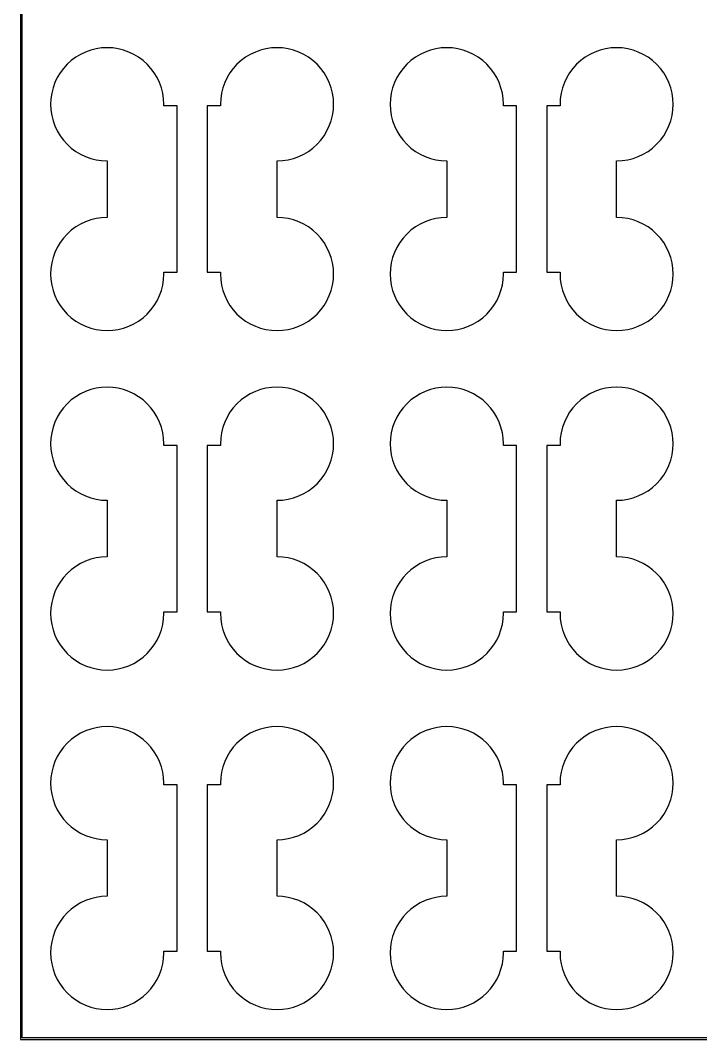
# Model space of a CAD drawing. Extents: x 0 to 72, y 0 to 108.
# Drawn here: x -0.05 to 17.98, y -0.05 to 26.98 of the extents above; entities that cross this region are included whole.
import ezdxf

# ---------------------------------------------------------------- set-up
doc = ezdxf.new("R2010")
doc.units = 0

msp = doc.modelspace()

# ---------------------------------------------------------------- linework, layer by layer
for p, q in [((-0.04999, 108.05), (-0.04999, -0.04999)), ((0, 0), (0, 108)), ((1.95737, 26.2212), (1.81458, 26.1854)), ((2.10298, 26.2428), (1.95737, 26.2212)), ((2.25, 26.25), (2.10298, 26.2428)), ((2.39703, 26.2428), (2.25, 26.25)), ((2.54265, 26.2212), (2.39703, 26.2428)), ((2.68544, 26.1854), (2.54265, 26.2212)), ((6.45735, 26.2212), (6.31456, 26.1854)), ((6.60297, 26.2428), (6.45735, 26.2212)), ((6.75, 26.25), (6.60297, 26.2428)), ((6.89702, 26.2428), (6.75, 26.25)), ((7.04263, 26.2212), (6.89702, 26.2428)), ((7.18542, 26.1854), (7.04263, 26.2212)), ((10.9574, 26.2212), (10.8146, 26.1854)), ((11.103, 26.2428), (10.9574, 26.2212)), ((11.25, 26.25), (11.103, 26.2428)), ((11.397, 26.2428), (11.25, 26.25)), ((11.5426, 26.2212), (11.397, 26.2428)), ((11.6854, 26.1854), (11.5426, 26.2212)), ((15.4574, 26.2212), (15.3146, 26.1854)), ((15.603, 26.2428), (15.4574, 26.2212)), ((15.75, 26.25), (15.603, 26.2428)), ((15.897, 26.2428), (15.75, 26.25)), ((16.0426, 26.2212), (15.897, 26.2428)), ((16.1854, 26.1854), (16.0426, 26.2212)), ((1.41666, 25.9972), (1.29842, 25.9095)), ((1.54291, 26.0729), (1.41666, 25.9972)), ((1.67598, 26.1358), (1.54291, 26.0729)), ((1.81458, 26.1854), (1.67598, 26.1358)), ((2.82404, 26.1358), (2.68544, 26.1854)), ((2.95711, 26.0729), (2.82404, 26.1358)), ((3.08336, 25.9972), (2.95711, 26.0729)), ((3.2016, 25.9095), (3.08336, 25.9972)), ((5.91664, 25.9972), (5.7984, 25.9095)), ((6.04289, 26.0729), (5.91664, 25.9972)), ((6.17596, 26.1358), (6.04289, 26.0729)), ((6.31456, 26.1854), (6.17596, 26.1358)), ((7.32402, 26.1358), (7.18542, 26.1854)), ((7.45709, 26.0729), (7.32402, 26.1358)), ((7.58334, 25.9972), (7.45709, 26.0729)), ((7.70158, 25.9095), (7.58334, 25.9972)), ((10.4167, 25.9972), (10.2984, 25.9095)), ((10.5429, 26.0729), (10.4167, 25.9972)), ((10.676, 26.1358), (10.5429, 26.0729)), ((10.8146, 26.1854), (10.676, 26.1358)), ((11.824, 26.1358), (11.6854, 26.1854)), ((11.9571, 26.0729), (11.824, 26.1358)), ((12.0834, 25.9972), (11.9571, 26.0729)), ((12.2016, 25.9095), (12.0834, 25.9972)), ((14.9166, 25.9972), (14.7984, 25.9095)), ((15.0429, 26.0729), (14.9166, 25.9972)), ((15.176, 26.1358), (15.0429, 26.0729)), ((15.3146, 26.1854), (15.176, 26.1358)), ((16.324, 26.1358), (16.1854, 26.1854)), ((16.4571, 26.0729), (16.324, 26.1358)), ((16.5833, 25.9972), (16.4571, 26.0729)), ((16.7016, 25.9095), (16.5833, 25.9972)), ((1.09048, 25.7016), (1.00281, 25.5833)), ((1.18935, 25.8107), (1.09048, 25.7016)), ((1.29842, 25.9095), (1.18935, 25.8107)), ((3.31067, 25.8107), (3.2016, 25.9095)), ((3.40953, 25.7016), (3.31067, 25.8107)), ((3.49721, 25.5833), (3.40953, 25.7016)), ((5.59047, 25.7016), (5.50279, 25.5833)), ((5.68933, 25.8107), (5.59047, 25.7016)), ((5.7984, 25.9095), (5.68933, 25.8107)), ((7.81065, 25.8107), (7.70158, 25.9095)), ((7.90952, 25.7016), (7.81065, 25.8107)), ((7.99719, 25.5833), (7.90952, 25.7016)), ((10.0905, 25.7016), (10.0028, 25.5833)), ((10.1893, 25.8107), (10.0905, 25.7016)), ((10.2984, 25.9095), (10.1893, 25.8107)), ((12.3107, 25.8107), (12.2016, 25.9095)), ((12.4095, 25.7016), (12.3107, 25.8107)), ((12.4972, 25.5833), (12.4095, 25.7016)), ((14.5905, 25.7016), (14.5028, 25.5833)), ((14.6893, 25.8107), (14.5905, 25.7016)), ((14.7984, 25.9095), (14.6893, 25.8107)), ((16.8107, 25.8107), (16.7016, 25.9095)), ((16.9095, 25.7016), (16.8107, 25.8107)), ((16.9972, 25.5833), (16.9095, 25.7016)), ((0.92712, 25.4571), (0.86418, 25.324)), ((1.00281, 25.5833), (0.92712, 25.4571)), ((3.57289, 25.4571), (3.49721, 25.5833)), ((3.63583, 25.324), (3.57289, 25.4571)), ((5.42711, 25.4571), (5.36417, 25.324)), ((5.50279, 25.5833), (5.42711, 25.4571)), ((8.07288, 25.4571), (7.99719, 25.5833)), ((8.13582, 25.324), (8.07288, 25.4571)), ((9.92712, 25.4571), (9.86418, 25.324)), ((10.0028, 25.5833), (9.92712, 25.4571)), ((12.5729, 25.4571), (12.4972, 25.5833)), ((12.6358, 25.324), (12.5729, 25.4571)), ((14.4271, 25.4571), (14.3642, 25.324)), ((14.5028, 25.5833), (14.4271, 25.4571)), ((17.0729, 25.4571), (16.9972, 25.5833)), ((17.1358, 25.324), (17.0729, 25.4571)), ((0.81459, 25.1854), (0.77882, 25.0426)), ((0.86418, 25.324), (0.81459, 25.1854)), ((3.68542, 25.1854), (3.63583, 25.324)), ((3.72119, 25.0426), (3.68542, 25.1854)), ((5.31458, 25.1854), (5.27881, 25.0426)), ((5.36417, 25.324), (5.31458, 25.1854)), ((8.18541, 25.1854), (8.13582, 25.324)), ((8.22118, 25.0426), (8.18541, 25.1854)), ((9.81459, 25.1854), (9.77882, 25.0426)), ((9.86418, 25.324), (9.81459, 25.1854)), ((12.6854, 25.1854), (12.6358, 25.324)), ((12.7212, 25.0426), (12.6854, 25.1854)), ((14.3146, 25.1854), (14.2788, 25.0426)), ((14.3642, 25.324), (14.3146, 25.1854)), ((17.1854, 25.1854), (17.1358, 25.324)), ((17.2212, 25.0426), (17.1854, 25.1854)), ((0.75723, 24.897), (0.75, 24.75)), ((0.77882, 25.0426), (0.75723, 24.897)), ((3.74278, 24.897), (3.72119, 25.0426)), ((3.75, 24.75), (3.74278, 24.897)), ((5.25722, 24.897), (5.25, 24.75)), ((5.27881, 25.0426), (5.25722, 24.897)), ((8.24277, 24.897), (8.22118, 25.0426)), ((8.25, 24.75), (8.24277, 24.897)), ((9.75723, 24.897), (9.75, 24.75)), ((9.77882, 25.0426), (9.75723, 24.897)), ((12.7428, 24.897), (12.7212, 25.0426)), ((12.75, 24.75), (12.7428, 24.897)), ((14.2572, 24.897), (14.25, 24.75)), ((14.2788, 25.0426), (14.2572, 24.897)), ((17.2428, 24.897), (17.2212, 25.0426)), ((17.25, 24.75), (17.2428, 24.897)), ((0.75, 24.75), (0.75723, 24.603)), ((0.75723, 24.603), (0.77882, 24.4574)), ((3.74779, 24.705), (3.75, 24.75)), ((4.10001, 24.705), (3.74779, 24.705)), ((4.10001, 20.295), (4.10001, 24.705)), ((5.25221, 24.705), (4.89999, 24.705)), ((4.89999, 24.705), (4.89999, 20.295)), ((5.25, 24.75), (5.25221, 24.705)), ((8.22118, 24.4574), (8.24277, 24.603)), ((8.24277, 24.603), (8.25, 24.75)), ((9.75, 24.75), (9.75723, 24.603)), ((9.75723, 24.603), (9.77882, 24.4574)), ((12.7478, 24.705), (12.75, 24.75)), ((13.1, 24.705), (12.7478, 24.705)), ((13.1, 20.295), (13.1, 24.705)), ((14.2522, 24.705), (13.9, 24.705)), ((13.9, 24.705), (13.9, 20.295)), ((14.25, 24.75), (14.2522, 24.705)), ((17.2212, 24.4574), (17.2428, 24.603)), ((17.2428, 24.603), (17.25, 24.75)), ((0.77882, 24.4574), (0.81459, 24.3146)), ((8.18541, 24.3146), (8.22118, 24.4574)), ((9.77882, 24.4574), (9.81459, 24.3146)), ((17.1854, 24.3146), (17.2212, 24.4574)), ((0.81459, 24.3146), (0.86418, 24.176)), ((0.86418, 24.176), (0.92712, 24.0429)), ((8.07288, 24.0429), (8.13582, 24.176)), ((8.13582, 24.176), (8.18541, 24.3146)), ((9.81459, 24.3146), (9.86418, 24.176)), ((9.86418, 24.176), (9.92712, 24.0429)), ((17.0729, 24.0429), (17.1358, 24.176)), ((17.1358, 24.176), (17.1854, 24.3146)), ((0.92712, 24.0429), (1.00281, 23.9166)), ((1.00281, 23.9166), (1.09048, 23.7984)), ((1.09048, 23.7984), (1.18935, 23.6893)), ((7.81065, 23.6893), (7.90952, 23.7984)), ((7.90952, 23.7984), (7.99719, 23.9166)), ((7.99719, 23.9166), (8.07288, 24.0429)), ((9.92712, 24.0429), (10.0028, 23.9166)), ((10.0028, 23.9166), (10.0905, 23.7984)), ((10.0905, 23.7984), (10.1893, 23.6893)), ((16.8107, 23.6893), (16.9095, 23.7984)), ((16.9095, 23.7984), (16.9972, 23.9166)), ((16.9972, 23.9166), (17.0729, 24.0429)), ((1.18935, 23.6893), (1.29842, 23.5905)), ((1.29842, 23.5905), (1.41666, 23.5028)), ((7.58334, 23.5028), (7.70158, 23.5905)), ((7.70158, 23.5905), (7.81065, 23.6893)), ((10.1893, 23.6893), (10.2984, 23.5905)), ((10.2984, 23.5905), (10.4167, 23.5028)), ((16.5833, 23.5028), (16.7016, 23.5905)), ((16.7016, 23.5905), (16.8107, 23.6893)), ((1.41666, 23.5028), (1.54291, 23.4271)), ((1.54291, 23.4271), (1.67598, 23.3642)), ((1.67598, 23.3642), (1.81458, 23.3146)), ((1.81458, 23.3146), (1.95737, 23.2788)), ((1.95737, 23.2788), (2.10298, 23.2572)), ((2.10298, 23.2572), (2.25, 23.25)), ((2.25, 23.25), (2.25, 21.75)), ((6.75, 23.25), (6.89702, 23.2572)), ((6.75, 21.75), (6.75, 23.25)), ((6.89702, 23.2572), (7.04263, 23.2788)), ((7.04263, 23.2788), (7.18542, 23.3146)), ((7.18542, 23.3146), (7.32402, 23.3642)), ((7.32402, 23.3642), (7.45709, 23.4271)), ((7.45709, 23.4271), (7.58334, 23.5028)), ((10.4167, 23.5028), (10.5429, 23.4271)), ((10.5429, 23.4271), (10.676, 23.3642)), ((10.676, 23.3642), (10.8146, 23.3146)), ((10.8146, 23.3146), (10.9574, 23.2788)), ((10.9574, 23.2788), (11.103, 23.2572)), ((11.103, 23.2572), (11.25, 23.25)), ((11.25, 23.25), (11.25, 21.75)), ((15.75, 23.25), (15.897, 23.2572)), ((15.75, 21.75), (15.75, 23.25)), ((15.897, 23.2572), (16.0426, 23.2788)), ((16.0426, 23.2788), (16.1854, 23.3146)), ((16.1854, 23.3146), (16.324, 23.3642)), ((16.324, 23.3642), (16.4571, 23.4271)), ((16.4571, 23.4271), (16.5833, 23.5028)), ((1.67598, 21.6358), (1.54291, 21.5729)), ((1.81458, 21.6854), (1.67598, 21.6358)), ((1.95737, 21.7212), (1.81458, 21.6854)), ((2.10298, 21.7428), (1.95737, 21.7212)), ((2.25, 21.75), (2.10298, 21.7428)), ((6.89702, 21.7428), (6.75, 21.75)), ((7.04263, 21.7212), (6.89702, 21.7428)), ((7.18542, 21.6854), (7.04263, 21.7212)), ((7.32402, 21.6358), (7.18542, 21.6854)), ((7.45709, 21.5729), (7.32402, 21.6358)), ((10.676, 21.6358), (10.5429, 21.5729)), ((10.8146, 21.6854), (10.676, 21.6358)), ((10.9574, 21.7212), (10.8146, 21.6854)), ((11.103, 21.7428), (10.9574, 21.7212)), ((11.25, 21.75), (11.103, 21.7428)), ((15.897, 21.7428), (15.75, 21.75)), ((16.0426, 21.7212), (15.897, 21.7428)), ((16.1854, 21.6854), (16.0426, 21.7212)), ((16.324, 21.6358), (16.1854, 21.6854)), ((16.4571, 21.5729), (16.324, 21.6358)), ((1.29842, 21.4095), (1.18935, 21.3107)), ((1.41666, 21.4972), (1.29842, 21.4095)), ((1.54291, 21.5729), (1.41666, 21.4972)), ((7.58334, 21.4972), (7.45709, 21.5729)), ((7.70158, 21.4095), (7.58334, 21.4972)), ((7.81065, 21.3107), (7.70158, 21.4095)), ((10.2984, 21.4095), (10.1893, 21.3107)), ((10.4167, 21.4972), (10.2984, 21.4095)), ((10.5429, 21.5729), (10.4167, 21.4972)), ((16.5833, 21.4972), (16.4571, 21.5729)), ((16.7016, 21.4095), (16.5833, 21.4972)), ((16.8107, 21.3107), (16.7016, 21.4095)), ((1.00281, 21.0834), (0.92712, 20.9571)), ((1.09048, 21.2016), (1.00281, 21.0834)), ((1.18935, 21.3107), (1.09048, 21.2016)), ((7.90952, 21.2016), (7.81065, 21.3107)), ((7.99719, 21.0834), (7.90952, 21.2016)), ((8.07288, 20.9571), (7.99719, 21.0834)), ((10.0028, 21.0834), (9.92712, 20.9571)), ((10.0905, 21.2016), (10.0028, 21.0834)), ((10.1893, 21.3107), (10.0905, 21.2016)), ((16.9095, 21.2016), (16.8107, 21.3107)), ((16.9972, 21.0834), (16.9095, 21.2016)), ((17.0729, 20.9571), (16.9972, 21.0834)), ((0.86418, 20.824), (0.81459, 20.6854)), ((0.92712, 20.9571), (0.86418, 20.824)), ((8.13582, 20.824), (8.07288, 20.9571)), ((8.18541, 20.6854), (8.13582, 20.824)), ((9.86418, 20.824), (9.81459, 20.6854)), ((9.92712, 20.9571), (9.86418, 20.824)), ((17.1358, 20.824), (17.0729, 20.9571)), ((17.1854, 20.6854), (17.1358, 20.824)), ((0.77882, 20.5426), (0.75723, 20.397)), ((0.81459, 20.6854), (0.77882, 20.5426)), ((8.22118, 20.5426), (8.18541, 20.6854)), ((8.24277, 20.397), (8.22118, 20.5426)), ((9.77882, 20.5426), (9.75723, 20.397)), ((9.81459, 20.6854), (9.77882, 20.5426)), ((17.2212, 20.5426), (17.1854, 20.6854)), ((17.2428, 20.397), (17.2212, 20.5426)), ((0.75723, 20.397), (0.75, 20.25)), ((3.75, 20.25), (3.74779, 20.295)), ((3.74779, 20.295), (4.10001, 20.295)), ((4.89999, 20.295), (5.25221, 20.295)), ((5.25221, 20.295), (5.25, 20.25)), ((8.25, 20.25), (8.24277, 20.397)), ((9.75723, 20.397), (9.75, 20.25)), ((12.75, 20.25), (12.7478, 20.295)), ((12.7478, 20.295), (13.1, 20.295)), ((13.9, 20.295), (14.2522, 20.295)), ((14.2522, 20.295), (14.25, 20.25)), ((17.25, 20.25), (17.2428, 20.397)), ((0.75, 20.25), (0.75723, 20.103)), ((0.75723, 20.103), (0.77882, 19.9574)), ((3.72119, 19.9574), (3.74278, 20.103)), ((3.74278, 20.103), (3.75, 20.25)), ((5.25, 20.25), (5.25722, 20.103)), ((5.25722, 20.103), (5.27881, 19.9574)), ((8.22118, 19.9574), (8.24277, 20.103)), ((8.24277, 20.103), (8.25, 20.25)), ((9.75, 20.25), (9.75723, 20.103)), ((9.75723, 20.103), (9.77882, 19.9574)), ((12.7212, 19.9574), (12.7428, 20.103)), ((12.7428, 20.103), (12.75, 20.25)), ((14.25, 20.25), (14.2572, 20.103)), ((14.2572, 20.103), (14.2788, 19.9574)), ((17.2212, 19.9574), (17.2428, 20.103)), ((17.2428, 20.103), (17.25, 20.25)), ((0.77882, 19.9574), (0.81459, 19.8146)), ((0.81459, 19.8146), (0.86418, 19.676)), ((3.63583, 19.676), (3.68542, 19.8146)), ((3.68542, 19.8146), (3.72119, 19.9574)), ((5.27881, 19.9574), (5.31458, 19.8146)), ((5.31458, 19.8146), (5.36417, 19.676)), ((8.13582, 19.676), (8.18541, 19.8146)), ((8.18541, 19.8146), (8.22118, 19.9574)), ((9.77882, 19.9574), (9.81459, 19.8146)), ((9.81459, 19.8146), (9.86418, 19.676)), ((12.6358, 19.676), (12.6854, 19.8146)), ((12.6854, 19.8146), (12.7212, 19.9574)), ((14.2788, 19.9574), (14.3146, 19.8146)), ((14.3146, 19.8146), (14.3642, 19.676)), ((17.1358, 19.676), (17.1854, 19.8146)), ((17.1854, 19.8146), (17.2212, 19.9574)), ((0.86418, 19.676), (0.92712, 19.5429)), ((0.92712, 19.5429), (1.00281, 19.4167)), ((3.49721, 19.4167), (3.57289, 19.5429)), ((3.57289, 19.5429), (3.63583, 19.676)), ((5.36417, 19.676), (5.42711, 19.5429)), ((5.42711, 19.5429), (5.50279, 19.4167)), ((7.99719, 19.4167), (8.07288, 19.5429)), ((8.07288, 19.5429), (8.13582, 19.676)), ((9.86418, 19.676), (9.92712, 19.5429)), ((9.92712, 19.5429), (10.0028, 19.4167)), ((12.4972, 19.4167), (12.5729, 19.5429)), ((12.5729, 19.5429), (12.6358, 19.676)), ((14.3642, 19.676), (14.4271, 19.5429)), ((14.4271, 19.5429), (14.5028, 19.4167)), ((16.9972, 19.4167), (17.0729, 19.5429)), ((17.0729, 19.5429), (17.1358, 19.676)), ((1.00281, 19.4167), (1.09048, 19.2984)), ((1.09048, 19.2984), (1.18935, 19.1893)), ((1.18935, 19.1893), (1.29842, 19.0905)), ((3.2016, 19.0905), (3.31067, 19.1893)), ((3.31067, 19.1893), (3.40953, 19.2984)), ((3.40953, 19.2984), (3.49721, 19.4167)), ((5.50279, 19.4167), (5.59047, 19.2984)), ((5.59047, 19.2984), (5.68933, 19.1893)), ((5.68933, 19.1893), (5.7984, 19.0905)), ((7.70158, 19.0905), (7.81065, 19.1893)), ((7.81065, 19.1893), (7.90952, 19.2984)), ((7.90952, 19.2984), (7.99719, 19.4167)), ((10.0028, 19.4167), (10.0905, 19.2984)), ((10.0905, 19.2984), (10.1893, 19.1893)), ((10.1893, 19.1893), (10.2984, 19.0905)), ((12.2016, 19.0905), (12.3107, 19.1893)), ((12.3107, 19.1893), (12.4095, 19.2984)), ((12.4095, 19.2984), (12.4972, 19.4167)), ((14.5028, 19.4167), (14.5905, 19.2984)), ((14.5905, 19.2984), (14.6893, 19.1893)), ((14.6893, 19.1893), (14.7984, 19.0905)), ((16.7016, 19.0905), (16.8107, 19.1893)), ((16.8107, 19.1893), (16.9095, 19.2984)), ((16.9095, 19.2984), (16.9972, 19.4167)), ((1.29842, 19.0905), (1.41666, 19.0028)), ((1.41666, 19.0028), (1.54291, 18.9271)), ((1.54291, 18.9271), (1.67598, 18.8642)), ((2.82404, 18.8642), (2.95711, 18.9271)), ((2.95711, 18.9271), (3.08336, 19.0028)), ((3.08336, 19.0028), (3.2016, 19.0905)), ((5.7984, 19.0905), (5.91664, 19.0028)), ((5.91664, 19.0028), (6.04289, 18.9271)), ((6.04289, 18.9271), (6.17596, 18.8642)), ((7.32402, 18.8642), (7.45709, 18.9271)), ((7.45709, 18.9271), (7.58334, 19.0028)), ((7.58334, 19.0028), (7.70158, 19.0905)), ((10.2984, 19.0905), (10.4167, 19.0028)), ((10.4167, 19.0028), (10.5429, 18.9271)), ((10.5429, 18.9271), (10.676, 18.8642)), ((11.824, 18.8642), (11.9571, 18.9271)), ((11.9571, 18.9271), (12.0834, 19.0028)), ((12.0834, 19.0028), (12.2016, 19.0905)), ((14.7984, 19.0905), (14.9166, 19.0028)), ((14.9166, 19.0028), (15.0429, 18.9271)), ((15.0429, 18.9271), (15.176, 18.8642)), ((16.324, 18.8642), (16.4571, 18.9271)), ((16.4571, 18.9271), (16.5833, 19.0028)), ((16.5833, 19.0028), (16.7016, 19.0905)), ((1.67598, 18.8642), (1.81458, 18.8146)), ((1.81458, 18.8146), (1.95737, 18.7788)), ((1.95737, 18.7788), (2.10298, 18.7572)), ((2.10298, 18.7572), (2.25, 18.75)), ((2.25, 18.75), (2.39703, 18.7572)), ((2.39703, 18.7572), (2.54265, 18.7788)), ((2.54265, 18.7788), (2.68544, 18.8146)), ((2.68544, 18.8146), (2.82404, 18.8642)), ((6.17596, 18.8642), (6.31456, 18.8146)), ((6.31456, 18.8146), (6.45735, 18.7788)), ((6.45735, 18.7788), (6.60297, 18.7572)), ((6.60297, 18.7572), (6.75, 18.75)), ((6.75, 18.75), (6.89702, 18.7572)), ((6.89702, 18.7572), (7.04263, 18.7788)), ((7.04263, 18.7788), (7.18542, 18.8146)), ((7.18542, 18.8146), (7.32402, 18.8642)), ((10.676, 18.8642), (10.8146, 18.8146)), ((10.8146, 18.8146), (10.9574, 18.7788)), ((10.9574, 18.7788), (11.103, 18.7572)), ((11.103, 18.7572), (11.25, 18.75)), ((11.25, 18.75), (11.397, 18.7572)), ((11.397, 18.7572), (11.5426, 18.7788)), ((11.5426, 18.7788), (11.6854, 18.8146)), ((11.6854, 18.8146), (11.824, 18.8642)), ((15.176, 18.8642), (15.3146, 18.8146)), ((15.3146, 18.8146), (15.4574, 18.7788)), ((15.4574, 18.7788), (15.603, 18.7572)), ((15.603, 18.7572), (15.75, 18.75)), ((15.75, 18.75), (15.897, 18.7572)), ((15.897, 18.7572), (16.0426, 18.7788)), ((16.0426, 18.7788), (16.1854, 18.8146)), ((16.1854, 18.8146), (16.324, 18.8642)), ((1.54291, 17.0729), (1.41666, 16.9972)), ((1.67598, 17.1358), (1.54291, 17.0729)), ((1.81458, 17.1854), (1.67598, 17.1358)), ((1.95737, 17.2212), (1.81458, 17.1854)), ((2.10298, 17.2428), (1.95737, 17.2212)), ((2.25, 17.25), (2.10298, 17.2428)), ((2.39703, 17.2428), (2.25, 17.25)), ((2.54265, 17.2212), (2.39703, 17.2428)), ((2.68544, 17.1854), (2.54265, 17.2212)), ((2.82404, 17.1358), (2.68544, 17.1854)), ((2.95711, 17.0729), (2.82404, 17.1358)), ((3.08336, 16.9972), (2.95711, 17.0729)), ((6.04289, 17.0729), (5.91664, 16.9972)), ((6.17596, 17.1358), (6.04289, 17.0729)), ((6.31456, 17.1854), (6.17596, 17.1358)), ((6.45735, 17.2212), (6.31456, 17.1854)), ((6.60297, 17.2428), (6.45735, 17.2212)), ((6.75, 17.25), (6.60297, 17.2428)), ((6.89702, 17.2428), (6.75, 17.25)), ((7.04263, 17.2212), (6.89702, 17.2428)), ((7.18542, 17.1854), (7.04263, 17.2212)), ((7.32402, 17.1358), (7.18542, 17.1854)), ((7.45709, 17.0729), (7.32402, 17.1358)), ((7.58334, 16.9972), (7.45709, 17.0729)), ((10.5429, 17.0729), (10.4167, 16.9972)), ((10.676, 17.1358), (10.5429, 17.0729)), ((10.8146, 17.1854), (10.676, 17.1358)), ((10.9574, 17.2212), (10.8146, 17.1854)), ((11.103, 17.2428), (10.9574, 17.2212)), ((11.25, 17.25), (11.103, 17.2428)), ((11.397, 17.2428), (11.25, 17.25)), ((11.5426, 17.2212), (11.397, 17.2428)), ((11.6854, 17.1854), (11.5426, 17.2212)), ((11.824, 17.1358), (11.6854, 17.1854)), ((11.9571, 17.0729), (11.824, 17.1358)), ((12.0834, 16.9972), (11.9571, 17.0729)), ((15.0429, 17.0729), (14.9166, 16.9972)), ((15.176, 17.1358), (15.0429, 17.0729)), ((15.3146, 17.1854), (15.176, 17.1358)), ((15.4574, 17.2212), (15.3146, 17.1854)), ((15.603, 17.2428), (15.4574, 17.2212)), ((15.75, 17.25), (15.603, 17.2428)), ((15.897, 17.2428), (15.75, 17.25)), ((16.0426, 17.2212), (15.897, 17.2428)), ((16.1854, 17.1854), (16.0426, 17.2212)), ((16.324, 17.1358), (16.1854, 17.1854)), ((16.4571, 17.0729), (16.324, 17.1358)), ((16.5833, 16.9972), (16.4571, 17.0729)), ((1.18935, 16.8107), (1.09048, 16.7016)), ((1.29842, 16.9095), (1.18935, 16.8107)), ((1.41666, 16.9972), (1.29842, 16.9095)), ((3.2016, 16.9095), (3.08336, 16.9972)), ((3.31067, 16.8107), (3.2016, 16.9095)), ((3.40953, 16.7016), (3.31067, 16.8107)), ((5.68933, 16.8107), (5.59047, 16.7016)), ((5.7984, 16.9095), (5.68933, 16.8107)), ((5.91664, 16.9972), (5.7984, 16.9095)), ((7.70158, 16.9095), (7.58334, 16.9972)), ((7.81065, 16.8107), (7.70158, 16.9095)), ((7.90952, 16.7016), (7.81065, 16.8107)), ((10.1893, 16.8107), (10.0905, 16.7016)), ((10.2984, 16.9095), (10.1893, 16.8107)), ((10.4167, 16.9972), (10.2984, 16.9095)), ((12.2016, 16.9095), (12.0834, 16.9972)), ((12.3107, 16.8107), (12.2016, 16.9095)), ((12.4095, 16.7016), (12.3107, 16.8107)), ((14.6893, 16.8107), (14.5905, 16.7016)), ((14.7984, 16.9095), (14.6893, 16.8107)), ((14.9166, 16.9972), (14.7984, 16.9095)), ((16.7016, 16.9095), (16.5833, 16.9972)), ((16.8107, 16.8107), (16.7016, 16.9095)), ((16.9095, 16.7016), (16.8107, 16.8107)), ((1.00281, 16.5833), (0.92712, 16.4571)), ((1.09048, 16.7016), (1.00281, 16.5833)), ((3.49721, 16.5833), (3.40953, 16.7016)), ((3.57289, 16.4571), (3.49721, 16.5833)), ((5.50279, 16.5833), (5.42711, 16.4571)), ((5.59047, 16.7016), (5.50279, 16.5833)), ((7.99719, 16.5833), (7.90952, 16.7016)), ((8.07288, 16.4571), (7.99719, 16.5833)), ((10.0028, 16.5833), (9.92712, 16.4571)), ((10.0905, 16.7016), (10.0028, 16.5833)), ((12.4972, 16.5833), (12.4095, 16.7016)), ((12.5729, 16.4571), (12.4972, 16.5833)), ((14.5028, 16.5833), (14.4271, 16.4571)), ((14.5905, 16.7016), (14.5028, 16.5833)), ((16.9972, 16.5833), (16.9095, 16.7016)), ((17.0729, 16.4571), (16.9972, 16.5833)), ((0.86418, 16.324), (0.81459, 16.1854)), ((0.92712, 16.4571), (0.86418, 16.324)), ((3.63583, 16.324), (3.57289, 16.4571)), ((3.68542, 16.1854), (3.63583, 16.324)), ((5.36417, 16.324), (5.31458, 16.1854)), ((5.42711, 16.4571), (5.36417, 16.324)), ((8.13582, 16.324), (8.07288, 16.4571)), ((8.18541, 16.1854), (8.13582, 16.324)), ((9.86418, 16.324), (9.81459, 16.1854)), ((9.92712, 16.4571), (9.86418, 16.324)), ((12.6358, 16.324), (12.5729, 16.4571)), ((12.6854, 16.1854), (12.6358, 16.324)), ((14.3642, 16.324), (14.3146, 16.1854)), ((14.4271, 16.4571), (14.3642, 16.324)), ((17.1358, 16.324), (17.0729, 16.4571)), ((17.1854, 16.1854), (17.1358, 16.324)), ((0.77882, 16.0426), (0.75723, 15.897)), ((0.81459, 16.1854), (0.77882, 16.0426)), ((3.72119, 16.0426), (3.68542, 16.1854)), ((3.74278, 15.897), (3.72119, 16.0426)), ((5.27881, 16.0426), (5.25722, 15.897)), ((5.31458, 16.1854), (5.27881, 16.0426)), ((8.22118, 16.0426), (8.18541, 16.1854)), ((8.24277, 15.897), (8.22118, 16.0426)), ((9.77882, 16.0426), (9.75723, 15.897)), ((9.81459, 16.1854), (9.77882, 16.0426)), ((12.7212, 16.0426), (12.6854, 16.1854)), ((12.7428, 15.897), (12.7212, 16.0426)), ((14.2788, 16.0426), (14.2572, 15.897)), ((14.3146, 16.1854), (14.2788, 16.0426)), ((17.2212, 16.0426), (17.1854, 16.1854)), ((17.2428, 15.897), (17.2212, 16.0426)), ((0.75723, 15.897), (0.75, 15.75)), ((0.75, 15.75), (0.75723, 15.603)), ((3.75, 15.75), (3.74278, 15.897)), ((3.74779, 15.705), (3.75, 15.75)), ((4.10001, 15.705), (3.74779, 15.705)), ((4.10001, 11.295), (4.10001, 15.705)), ((5.25221, 15.705), (4.89999, 15.705)), ((4.89999, 15.705), (4.89999, 11.295)), ((5.25722, 15.897), (5.25, 15.75)), ((5.25, 15.75), (5.25221, 15.705)), ((8.25, 15.75), (8.24277, 15.897)), ((8.24277, 15.603), (8.25, 15.75)), ((9.75723, 15.897), (9.75, 15.75)), ((9.75, 15.75), (9.75723, 15.603)), ((12.75, 15.75), (12.7428, 15.897)), ((12.7478, 15.705), (12.75, 15.75)), ((13.1, 15.705), (12.7478, 15.705)), ((13.1, 11.295), (13.1, 15.705)), ((14.2522, 15.705), (13.9, 15.705)), ((13.9, 15.705), (13.9, 11.295)), ((14.2572, 15.897), (14.25, 15.75)), ((14.25, 15.75), (14.2522, 15.705)), ((17.25, 15.75), (17.2428, 15.897)), ((17.2428, 15.603), (17.25, 15.75)), ((0.75723, 15.603), (0.77882, 15.4574)), ((0.77882, 15.4574), (0.81459, 15.3146)), ((8.18541, 15.3146), (8.22118, 15.4574)), ((8.22118, 15.4574), (8.24277, 15.603)), ((9.75723, 15.603), (9.77882, 15.4574)), ((9.77882, 15.4574), (9.81459, 15.3146)), ((17.1854, 15.3146), (17.2212, 15.4574)), ((17.2212, 15.4574), (17.2428, 15.603)), ((0.81459, 15.3146), (0.86418, 15.176)), ((0.86418, 15.176), (0.92712, 15.0429)), ((8.07288, 15.0429), (8.13582, 15.176)), ((8.13582, 15.176), (8.18541, 15.3146)), ((9.81459, 15.3146), (9.86418, 15.176)), ((9.86418, 15.176), (9.92712, 15.0429)), ((17.0729, 15.0429), (17.1358, 15.176)), ((17.1358, 15.176), (17.1854, 15.3146)), ((0.92712, 15.0429), (1.00281, 14.9166)), ((1.00281, 14.9166), (1.09048, 14.7984)), ((7.90952, 14.7984), (7.99719, 14.9166)), ((7.99719, 14.9166), (8.07288, 15.0429)), ((9.92712, 15.0429), (10.0028, 14.9166)), ((10.0028, 14.9166), (10.0905, 14.7984)), ((16.9095, 14.7984), (16.9972, 14.9166)), ((16.9972, 14.9166), (17.0729, 15.0429)), ((1.09048, 14.7984), (1.18935, 14.6893)), ((1.18935, 14.6893), (1.29842, 14.5905)), ((7.70158, 14.5905), (7.81065, 14.6893)), ((7.81065, 14.6893), (7.90952, 14.7984)), ((10.0905, 14.7984), (10.1893, 14.6893)), ((10.1893, 14.6893), (10.2984, 14.5905)), ((16.7016, 14.5905), (16.8107, 14.6893)), ((16.8107, 14.6893), (16.9095, 14.7984)), ((1.29842, 14.5905), (1.41666, 14.5028)), ((1.41666, 14.5028), (1.54291, 14.4271)), ((1.54291, 14.4271), (1.67598, 14.3642)), ((1.67598, 14.3642), (1.81458, 14.3146)), ((7.18542, 14.3146), (7.32402, 14.3642)), ((7.32402, 14.3642), (7.45709, 14.4271)), ((7.45709, 14.4271), (7.58334, 14.5028)), ((7.58334, 14.5028), (7.70158, 14.5905)), ((10.2984, 14.5905), (10.4167, 14.5028)), ((10.4167, 14.5028), (10.5429, 14.4271)), ((10.5429, 14.4271), (10.676, 14.3642)), ((10.676, 14.3642), (10.8146, 14.3146)), ((16.1854, 14.3146), (16.324, 14.3642)), ((16.324, 14.3642), (16.4571, 14.4271)), ((16.4571, 14.4271), (16.5833, 14.5028)), ((16.5833, 14.5028), (16.7016, 14.5905)), ((1.81458, 14.3146), (1.95737, 14.2788)), ((1.95737, 14.2788), (2.10298, 14.2572)), ((2.10298, 14.2572), (2.25, 14.25)), ((2.25, 14.25), (2.25, 12.75)), ((6.75, 14.25), (6.89702, 14.2572)), ((6.75, 12.75), (6.75, 14.25)), ((6.89702, 14.2572), (7.04263, 14.2788)), ((7.04263, 14.2788), (7.18542, 14.3146)), ((10.8146, 14.3146), (10.9574, 14.2788)), ((10.9574, 14.2788), (11.103, 14.2572)), ((11.103, 14.2572), (11.25, 14.25)), ((11.25, 14.25), (11.25, 12.75)), ((15.75, 14.25), (15.897, 14.2572)), ((15.75, 12.75), (15.75, 14.25)), ((15.897, 14.2572), (16.0426, 14.2788)), ((16.0426, 14.2788), (16.1854, 14.3146)), ((1.95737, 12.7212), (1.81458, 12.6854)), ((2.10298, 12.7428), (1.95737, 12.7212)), ((2.25, 12.75), (2.10298, 12.7428)), ((6.89702, 12.7428), (6.75, 12.75)), ((7.04263, 12.7212), (6.89702, 12.7428)), ((7.18542, 12.6854), (7.04263, 12.7212)), ((10.9574, 12.7212), (10.8146, 12.6854)), ((11.103, 12.7428), (10.9574, 12.7212)), ((11.25, 12.75), (11.103, 12.7428)), ((15.897, 12.7428), (15.75, 12.75)), ((16.0426, 12.7212), (15.897, 12.7428)), ((16.1854, 12.6854), (16.0426, 12.7212)), ((1.41666, 12.4972), (1.29842, 12.4095)), ((1.54291, 12.5729), (1.41666, 12.4972)), ((1.67598, 12.6358), (1.54291, 12.5729)), ((1.81458, 12.6854), (1.67598, 12.6358)), ((7.32402, 12.6358), (7.18542, 12.6854)), ((7.45709, 12.5729), (7.32402, 12.6358)), ((7.58334, 12.4972), (7.45709, 12.5729)), ((7.70158, 12.4095), (7.58334, 12.4972)), ((10.4167, 12.4972), (10.2984, 12.4095)), ((10.5429, 12.5729), (10.4167, 12.4972)), ((10.676, 12.6358), (10.5429, 12.5729)), ((10.8146, 12.6854), (10.676, 12.6358)), ((16.324, 12.6358), (16.1854, 12.6854)), ((16.4571, 12.5729), (16.324, 12.6358)), ((16.5833, 12.4972), (16.4571, 12.5729)), ((16.7016, 12.4095), (16.5833, 12.4972)), ((1.09048, 12.2016), (1.00281, 12.0834)), ((1.18935, 12.3107), (1.09048, 12.2016)), ((1.29842, 12.4095), (1.18935, 12.3107)), ((7.81065, 12.3107), (7.70158, 12.4095)), ((7.90952, 12.2016), (7.81065, 12.3107)), ((7.99719, 12.0834), (7.90952, 12.2016)), ((10.0905, 12.2016), (10.0028, 12.0834)), ((10.1893, 12.3107), (10.0905, 12.2016)), ((10.2984, 12.4095), (10.1893, 12.3107)), ((16.8107, 12.3107), (16.7016, 12.4095)), ((16.9095, 12.2016), (16.8107, 12.3107)), ((16.9972, 12.0834), (16.9095, 12.2016)), ((0.92712, 11.9571), (0.86418, 11.824)), ((1.00281, 12.0834), (0.92712, 11.9571)), ((8.07288, 11.9571), (7.99719, 12.0834)), ((8.13582, 11.824), (8.07288, 11.9571)), ((9.92712, 11.9571), (9.86418, 11.824)), ((10.0028, 12.0834), (9.92712, 11.9571)), ((17.0729, 11.9571), (16.9972, 12.0834)), ((17.1358, 11.824), (17.0729, 11.9571)), ((0.81459, 11.6854), (0.77882, 11.5426)), ((0.86418, 11.824), (0.81459, 11.6854)), ((8.18541, 11.6854), (8.13582, 11.824)), ((8.22118, 11.5426), (8.18541, 11.6854)), ((9.81459, 11.6854), (9.77882, 11.5426)), ((9.86418, 11.824), (9.81459, 11.6854)), ((17.1854, 11.6854), (17.1358, 11.824)), ((17.2212, 11.5426), (17.1854, 11.6854)), ((0.75723, 11.397), (0.75, 11.25)), ((0.77882, 11.5426), (0.75723, 11.397)), ((8.24277, 11.397), (8.22118, 11.5426)), ((8.25, 11.25), (8.24277, 11.397)), ((9.75723, 11.397), (9.75, 11.25)), ((9.77882, 11.5426), (9.75723, 11.397)), ((17.2428, 11.397), (17.2212, 11.5426)), ((17.25, 11.25), (17.2428, 11.397)), ((0.75, 11.25), (0.75723, 11.103)), ((0.75723, 11.103), (0.77882, 10.9574)), ((3.72119, 10.9574), (3.74278, 11.103)), ((3.74278, 11.103), (3.75, 11.25)), ((3.75, 11.25), (3.74779, 11.295)), ((3.74779, 11.295), (4.10001, 11.295)), ((4.89999, 11.295), (5.25221, 11.295)), ((5.25221, 11.295), (5.25, 11.25)), ((5.25, 11.25), (5.25722, 11.103)), ((5.25722, 11.103), (5.27881, 10.9574)), ((8.22118, 10.9574), (8.24277, 11.103)), ((8.24277, 11.103), (8.25, 11.25)), ((9.75, 11.25), (9.75723, 11.103)), ((9.75723, 11.103), (9.77882, 10.9574)), ((12.7212, 10.9574), (12.7428, 11.103)), ((12.7428, 11.103), (12.75, 11.25)), ((12.75, 11.25), (12.7478, 11.295)), ((12.7478, 11.295), (13.1, 11.295)), ((13.9, 11.295), (14.2522, 11.295)), ((14.2522, 11.295), (14.25, 11.25)), ((14.25, 11.25), (14.2572, 11.103)), ((14.2572, 11.103), (14.2788, 10.9574)), ((17.2212, 10.9574), (17.2428, 11.103)), ((17.2428, 11.103), (17.25, 11.25)), ((0.77882, 10.9574), (0.81459, 10.8146)), ((0.81459, 10.8146), (0.86418, 10.676)), ((3.63583, 10.676), (3.68542, 10.8146)), ((3.68542, 10.8146), (3.72119, 10.9574)), ((5.27881, 10.9574), (5.31458, 10.8146)), ((5.31458, 10.8146), (5.36417, 10.676)), ((8.13582, 10.676), (8.18541, 10.8146)), ((8.18541, 10.8146), (8.22118, 10.9574)), ((9.77882, 10.9574), (9.81459, 10.8146)), ((9.81459, 10.8146), (9.86418, 10.676)), ((12.6358, 10.676), (12.6854, 10.8146)), ((12.6854, 10.8146), (12.7212, 10.9574)), ((14.2788, 10.9574), (14.3146, 10.8146)), ((14.3146, 10.8146), (14.3642, 10.676)), ((17.1358, 10.676), (17.1854, 10.8146)), ((17.1854, 10.8146), (17.2212, 10.9574)), ((0.86418, 10.676), (0.92712, 10.5429)), ((0.92712, 10.5429), (1.00281, 10.4167)), ((3.49721, 10.4167), (3.57289, 10.5429)), ((3.57289, 10.5429), (3.63583, 10.676)), ((5.36417, 10.676), (5.42711, 10.5429)), ((5.42711, 10.5429), (5.50279, 10.4167)), ((7.99719, 10.4167), (8.07288, 10.5429)), ((8.07288, 10.5429), (8.13582, 10.676)), ((9.86418, 10.676), (9.92712, 10.5429)), ((9.92712, 10.5429), (10.0028, 10.4167)), ((12.4972, 10.4167), (12.5729, 10.5429)), ((12.5729, 10.5429), (12.6358, 10.676)), ((14.3642, 10.676), (14.4271, 10.5429)), ((14.4271, 10.5429), (14.5028, 10.4167)), ((16.9972, 10.4167), (17.0729, 10.5429)), ((17.0729, 10.5429), (17.1358, 10.676)), ((1.00281, 10.4167), (1.09048, 10.2984)), ((1.09048, 10.2984), (1.18935, 10.1893)), ((3.31067, 10.1893), (3.40953, 10.2984)), ((3.40953, 10.2984), (3.49721, 10.4167)), ((5.50279, 10.4167), (5.59047, 10.2984)), ((5.59047, 10.2984), (5.68933, 10.1893)), ((7.81065, 10.1893), (7.90952, 10.2984)), ((7.90952, 10.2984), (7.99719, 10.4167)), ((10.0028, 10.4167), (10.0905, 10.2984)), ((10.0905, 10.2984), (10.1893, 10.1893)), ((12.3107, 10.1893), (12.4095, 10.2984)), ((12.4095, 10.2984), (12.4972, 10.4167)), ((14.5028, 10.4167), (14.5905, 10.2984)), ((14.5905, 10.2984), (14.6893, 10.1893)), ((16.8107, 10.1893), (16.9095, 10.2984)), ((16.9095, 10.2984), (16.9972, 10.4167)), ((1.18935, 10.1893), (1.29842, 10.0905)), ((1.29842, 10.0905), (1.41666, 10.0028)), ((1.41666, 10.0028), (1.54291, 9.92712)), ((2.95711, 9.92712), (3.08336, 10.0028)), ((3.08336, 10.0028), (3.2016, 10.0905)), ((3.2016, 10.0905), (3.31067, 10.1893)), ((5.68933, 10.1893), (5.7984, 10.0905)), ((5.7984, 10.0905), (5.91664, 10.0028)), ((5.91664, 10.0028), (6.04289, 9.92712)), ((7.45709, 9.92712), (7.58334, 10.0028)), ((7.58334, 10.0028), (7.70158, 10.0905)), ((7.70158, 10.0905), (7.81065, 10.1893)), ((10.1893, 10.1893), (10.2984, 10.0905)), ((10.2984, 10.0905), (10.4167, 10.0028)), ((10.4167, 10.0028), (10.5429, 9.92712)), ((11.9571, 9.92712), (12.0834, 10.0028)), ((12.0834, 10.0028), (12.2016, 10.0905)), ((12.2016, 10.0905), (12.3107, 10.1893)), ((14.6893, 10.1893), (14.7984, 10.0905)), ((14.7984, 10.0905), (14.9166, 10.0028)), ((14.9166, 10.0028), (15.0429, 9.92712)), ((16.4571, 9.92712), (16.5833, 10.0028)), ((16.5833, 10.0028), (16.7016, 10.0905)), ((16.7016, 10.0905), (16.8107, 10.1893)), ((1.54291, 9.92712), (1.67598, 9.86418)), ((1.67598, 9.86418), (1.81458, 9.81459)), ((1.81458, 9.81459), (1.95737, 9.77882)), ((1.95737, 9.77882), (2.10298, 9.75723)), ((2.10298, 9.75723), (2.25, 9.75)), ((2.25, 9.75), (2.39703, 9.75723)), ((2.39703, 9.75723), (2.54265, 9.77882)), ((2.54265, 9.77882), (2.68544, 9.81459)), ((2.68544, 9.81459), (2.82404, 9.86418)), ((2.82404, 9.86418), (2.95711, 9.92712)), ((6.04289, 9.92712), (6.17596, 9.86418)), ((6.17596, 9.86418), (6.31456, 9.81459)), ((6.31456, 9.81459), (6.45735, 9.77882)), ((6.45735, 9.77882), (6.60297, 9.75723)), ((6.60297, 9.75723), (6.75, 9.75)), ((6.75, 9.75), (6.89702, 9.75723)), ((6.89702, 9.75723), (7.04263, 9.77882)), ((7.04263, 9.77882), (7.18542, 9.81459)), ((7.18542, 9.81459), (7.32402, 9.86418)), ((7.32402, 9.86418), (7.45709, 9.92712)), ((10.5429, 9.92712), (10.676, 9.86418)), ((10.676, 9.86418), (10.8146, 9.81459)), ((10.8146, 9.81459), (10.9574, 9.77882)), ((10.9574, 9.77882), (11.103, 9.75723)), ((11.103, 9.75723), (11.25, 9.75)), ((11.25, 9.75), (11.397, 9.75723)), ((11.397, 9.75723), (11.5426, 9.77882)), ((11.5426, 9.77882), (11.6854, 9.81459)), ((11.6854, 9.81459), (11.824, 9.86418)), ((11.824, 9.86418), (11.9571, 9.92712)), ((15.0429, 9.92712), (15.176, 9.86418)), ((15.176, 9.86418), (15.3146, 9.81459)), ((15.3146, 9.81459), (15.4574, 9.77882)), ((15.4574, 9.77882), (15.603, 9.75723)), ((15.603, 9.75723), (15.75, 9.75)), ((15.75, 9.75), (15.897, 9.75723)), ((15.897, 9.75723), (16.0426, 9.77882)), ((16.0426, 9.77882), (16.1854, 9.81459)), ((16.1854, 9.81459), (16.324, 9.86418)), ((16.324, 9.86418), (16.4571, 9.92712)), ((1.67598, 8.13582), (1.54291, 8.07288)), ((1.81458, 8.18541), (1.67598, 8.13582)), ((1.95737, 8.22118), (1.81458, 8.18541)), ((2.10298, 8.24277), (1.95737, 8.22118)), ((2.25, 8.25), (2.10298, 8.24277)), ((2.39703, 8.24277), (2.25, 8.25)), ((2.54265, 8.22118), (2.39703, 8.24277)), ((2.68544, 8.18541), (2.54265, 8.22118)), ((2.82404, 8.13582), (2.68544, 8.18541)), ((2.95711, 8.07288), (2.82404, 8.13582)), ((6.17596, 8.13582), (6.04289, 8.07288)), ((6.31456, 8.18541), (6.17596, 8.13582)), ((6.45735, 8.22118), (6.31456, 8.18541)), ((6.60297, 8.24277), (6.45735, 8.22118)), ((6.75, 8.25), (6.60297, 8.24277)), ((6.89702, 8.24277), (6.75, 8.25)), ((7.04263, 8.22118), (6.89702, 8.24277)), ((7.18542, 8.18541), (7.04263, 8.22118)), ((7.32402, 8.13582), (7.18542, 8.18541)), ((7.45709, 8.07288), (7.32402, 8.13582)), ((10.676, 8.13582), (10.5429, 8.07288)), ((10.8146, 8.18541), (10.676, 8.13582)), ((10.9574, 8.22118), (10.8146, 8.18541)), ((11.103, 8.24277), (10.9574, 8.22118)), ((11.25, 8.25), (11.103, 8.24277)), ((11.397, 8.24277), (11.25, 8.25)), ((11.5426, 8.22118), (11.397, 8.24277)), ((11.6854, 8.18541), (11.5426, 8.22118)), ((11.824, 8.13582), (11.6854, 8.18541)), ((11.9571, 8.07288), (11.824, 8.13582)), ((15.176, 8.13582), (15.0429, 8.07288)), ((15.3146, 8.18541), (15.176, 8.13582)), ((15.4574, 8.22118), (15.3146, 8.18541)), ((15.603, 8.24277), (15.4574, 8.22118)), ((15.75, 8.25), (15.603, 8.24277)), ((15.897, 8.24277), (15.75, 8.25)), ((16.0426, 8.22118), (15.897, 8.24277)), ((16.1854, 8.18541), (16.0426, 8.22118)), ((16.324, 8.13582), (16.1854, 8.18541)), ((16.4571, 8.07288), (16.324, 8.13582)), ((1.29842, 7.90952), (1.18935, 7.81065)), ((1.41666, 7.99719), (1.29842, 7.90952)), ((1.54291, 8.07288), (1.41666, 7.99719)), ((3.08336, 7.99719), (2.95711, 8.07288)), ((3.2016, 7.90952), (3.08336, 7.99719)), ((3.31067, 7.81065), (3.2016, 7.90952)), ((5.7984, 7.90952), (5.68933, 7.81065)), ((5.91664, 7.99719), (5.7984, 7.90952)), ((6.04289, 8.07288), (5.91664, 7.99719)), ((7.58334, 7.99719), (7.45709, 8.07288)), ((7.70158, 7.90952), (7.58334, 7.99719)), ((7.81065, 7.81065), (7.70158, 7.90952)), ((10.2984, 7.90952), (10.1893, 7.81065)), ((10.4167, 7.99719), (10.2984, 7.90952)), ((10.5429, 8.07288), (10.4167, 7.99719)), ((12.0834, 7.99719), (11.9571, 8.07288)), ((12.2016, 7.90952), (12.0834, 7.99719)), ((12.3107, 7.81065), (12.2016, 7.90952)), ((14.7984, 7.90952), (14.6893, 7.81065)), ((14.9166, 7.99719), (14.7984, 7.90952)), ((15.0429, 8.07288), (14.9166, 7.99719)), ((16.5833, 7.99719), (16.4571, 8.07288)), ((16.7016, 7.90952), (16.5833, 7.99719)), ((16.8107, 7.81065), (16.7016, 7.90952)), ((1.00281, 7.58334), (0.92712, 7.45709)), ((1.09048, 7.70158), (1.00281, 7.58334)), ((1.18935, 7.81065), (1.09048, 7.70158)), ((3.40953, 7.70158), (3.31067, 7.81065)), ((3.49721, 7.58334), (3.40953, 7.70158)), ((3.57289, 7.45709), (3.49721, 7.58334)), ((5.50279, 7.58334), (5.42711, 7.45709)), ((5.59047, 7.70158), (5.50279, 7.58334)), ((5.68933, 7.81065), (5.59047, 7.70158)), ((7.90952, 7.70158), (7.81065, 7.81065)), ((7.99719, 7.58334), (7.90952, 7.70158)), ((8.07288, 7.45709), (7.99719, 7.58334)), ((10.0028, 7.58334), (9.92712, 7.45709)), ((10.0905, 7.70158), (10.0028, 7.58334)), ((10.1893, 7.81065), (10.0905, 7.70158)), ((12.4095, 7.70158), (12.3107, 7.81065)), ((12.4972, 7.58334), (12.4095, 7.70158)), ((12.5729, 7.45709), (12.4972, 7.58334)), ((14.5028, 7.58334), (14.4271, 7.45709)), ((14.5905, 7.70158), (14.5028, 7.58334)), ((14.6893, 7.81065), (14.5905, 7.70158)), ((16.9095, 7.70158), (16.8107, 7.81065)), ((16.9972, 7.58334), (16.9095, 7.70158)), ((17.0729, 7.45709), (16.9972, 7.58334)), ((0.86418, 7.32402), (0.81459, 7.18542)), ((0.92712, 7.45709), (0.86418, 7.32402)), ((3.63583, 7.32402), (3.57289, 7.45709)), ((3.68542, 7.18542), (3.63583, 7.32402)), ((5.36417, 7.32402), (5.31458, 7.18542)), ((5.42711, 7.45709), (5.36417, 7.32402)), ((8.13582, 7.32402), (8.07288, 7.45709)), ((8.18541, 7.18542), (8.13582, 7.32402)), ((9.86418, 7.32402), (9.81459, 7.18542)), ((9.92712, 7.45709), (9.86418, 7.32402)), ((12.6358, 7.32402), (12.5729, 7.45709)), ((12.6854, 7.18542), (12.6358, 7.32402)), ((14.3642, 7.32402), (14.3146, 7.18542)), ((14.4271, 7.45709), (14.3642, 7.32402)), ((17.1358, 7.32402), (17.0729, 7.45709)), ((17.1854, 7.18542), (17.1358, 7.32402)), ((0.77882, 7.04263), (0.75723, 6.89702)), ((0.81459, 7.18542), (0.77882, 7.04263)), ((3.72119, 7.04263), (3.68542, 7.18542)), ((3.74278, 6.89702), (3.72119, 7.04263)), ((5.27881, 7.04263), (5.25722, 6.89702)), ((5.31458, 7.18542), (5.27881, 7.04263)), ((8.22118, 7.04263), (8.18541, 7.18542)), ((8.24277, 6.89702), (8.22118, 7.04263)), ((9.77882, 7.04263), (9.75723, 6.89702)), ((9.81459, 7.18542), (9.77882, 7.04263)), ((12.7212, 7.04263), (12.6854, 7.18542)), ((12.7428, 6.89702), (12.7212, 7.04263)), ((14.2788, 7.04263), (14.2572, 6.89702)), ((14.3146, 7.18542), (14.2788, 7.04263)), ((17.2212, 7.04263), (17.1854, 7.18542)), ((17.2428, 6.89702), (17.2212, 7.04263)), ((0.75723, 6.89702), (0.75, 6.75)), ((3.75, 6.75), (3.74278, 6.89702)), ((5.25722, 6.89702), (5.25, 6.75)), ((8.25, 6.75), (8.24277, 6.89702)), ((9.75723, 6.89702), (9.75, 6.75)), ((12.75, 6.75), (12.7428, 6.89702)), ((14.2572, 6.89702), (14.25, 6.75)), ((17.25, 6.75), (17.2428, 6.89702)), ((0.75, 6.75), (0.75723, 6.60297)), ((0.75723, 6.60297), (0.77882, 6.45735)), ((3.74779, 6.70499), (3.75, 6.75)), ((4.10001, 6.70499), (3.74779, 6.70499)), ((4.10001, 2.29501), (4.10001, 6.70499)), ((5.25221, 6.70499), (4.89999, 6.70499)), ((4.89999, 6.70499), (4.89999, 2.29501)), ((5.25, 6.75), (5.25221, 6.70499)), ((8.22118, 6.45735), (8.24277, 6.60297)), ((8.24277, 6.60297), (8.25, 6.75)), ((9.75, 6.75), (9.75723, 6.60297)), ((9.75723, 6.60297), (9.77882, 6.45735)), ((12.7478, 6.70499), (12.75, 6.75)), ((13.1, 6.70499), (12.7478, 6.70499)), ((13.1, 2.29501), (13.1, 6.70499)), ((14.2522, 6.70499), (13.9, 6.70499)), ((13.9, 6.70499), (13.9, 2.29501)), ((14.25, 6.75), (14.2522, 6.70499)), ((17.2212, 6.45735), (17.2428, 6.60297)), ((17.2428, 6.60297), (17.25, 6.75)), ((0.77882, 6.45735), (0.81459, 6.31456)), ((0.81459, 6.31456), (0.86418, 6.17596)), ((8.13582, 6.17596), (8.18541, 6.31456)), ((8.18541, 6.31456), (8.22118, 6.45735)), ((9.77882, 6.45735), (9.81459, 6.31456)), ((9.81459, 6.31456), (9.86418, 6.17596)), ((17.1358, 6.17596), (17.1854, 6.31456)), ((17.1854, 6.31456), (17.2212, 6.45735)), ((0.86418, 6.17596), (0.92712, 6.04289)), ((0.92712, 6.04289), (1.00281, 5.91664)), ((7.99719, 5.91664), (8.07288, 6.04289)), ((8.07288, 6.04289), (8.13582, 6.17596)), ((9.86418, 6.17596), (9.92712, 6.04289)), ((9.92712, 6.04289), (10.0028, 5.91664)), ((16.9972, 5.91664), (17.0729, 6.04289)), ((17.0729, 6.04289), (17.1358, 6.17596)), ((1.00281, 5.91664), (1.09048, 5.7984)), ((1.09048, 5.7984), (1.18935, 5.68933)), ((1.18935, 5.68933), (1.29842, 5.59047)), ((7.70158, 5.59047), (7.81065, 5.68933)), ((7.81065, 5.68933), (7.90952, 5.7984)), ((7.90952, 5.7984), (7.99719, 5.91664)), ((10.0028, 5.91664), (10.0905, 5.7984)), ((10.0905, 5.7984), (10.1893, 5.68933)), ((10.1893, 5.68933), (10.2984, 5.59047)), ((16.7016, 5.59047), (16.8107, 5.68933)), ((16.8107, 5.68933), (16.9095, 5.7984)), ((16.9095, 5.7984), (16.9972, 5.91664)), ((1.29842, 5.59047), (1.41666, 5.50279)), ((1.41666, 5.50279), (1.54291, 5.42711)), ((1.54291, 5.42711), (1.67598, 5.36417)), ((7.32402, 5.36417), (7.45709, 5.42711)), ((7.45709, 5.42711), (7.58334, 5.50279)), ((7.58334, 5.50279), (7.70158, 5.59047)), ((10.2984, 5.59047), (10.4167, 5.50279)), ((10.4167, 5.50279), (10.5429, 5.42711)), ((10.5429, 5.42711), (10.676, 5.36417)), ((16.324, 5.36417), (16.4571, 5.42711)), ((16.4571, 5.42711), (16.5833, 5.50279)), ((16.5833, 5.50279), (16.7016, 5.59047)), ((1.67598, 5.36417), (1.81458, 5.31458)), ((1.81458, 5.31458), (1.95737, 5.27881)), ((1.95737, 5.27881), (2.10298, 5.25722)), ((2.10298, 5.25722), (2.25, 5.25)), ((2.25, 5.25), (2.25, 3.75)), ((6.75, 5.25), (6.89702, 5.25722)), ((6.75, 3.75), (6.75, 5.25)), ((6.89702, 5.25722), (7.04263, 5.27881)), ((7.04263, 5.27881), (7.18542, 5.31458)), ((7.18542, 5.31458), (7.32402, 5.36417)), ((10.676, 5.36417), (10.8146, 5.31458)), ((10.8146, 5.31458), (10.9574, 5.27881)), ((10.9574, 5.27881), (11.103, 5.25722)), ((11.103, 5.25722), (11.25, 5.25)), ((11.25, 5.25), (11.25, 3.75)), ((15.75, 5.25), (15.897, 5.25722)), ((15.75, 3.75), (15.75, 5.25)), ((15.897, 5.25722), (16.0426, 5.27881)), ((16.0426, 5.27881), (16.1854, 5.31458)), ((16.1854, 5.31458), (16.324, 5.36417)), ((1.54291, 3.57289), (1.41666, 3.49721)), ((1.67598, 3.63583), (1.54291, 3.57289)), ((1.81458, 3.68542), (1.67598, 3.63583)), ((1.95737, 3.72119), (1.81458, 3.68542)), ((2.10298, 3.74278), (1.95737, 3.72119)), ((2.25, 3.75), (2.10298, 3.74278)), ((6.89702, 3.74278), (6.75, 3.75)), ((7.04263, 3.72119), (6.89702, 3.74278)), ((7.18542, 3.68542), (7.04263, 3.72119)), ((7.32402, 3.63583), (7.18542, 3.68542)), ((7.45709, 3.57289), (7.32402, 3.63583)), ((7.58334, 3.49721), (7.45709, 3.57289)), ((10.5429, 3.57289), (10.4167, 3.49721)), ((10.676, 3.63583), (10.5429, 3.57289)), ((10.8146, 3.68542), (10.676, 3.63583)), ((10.9574, 3.72119), (10.8146, 3.68542)), ((11.103, 3.74278), (10.9574, 3.72119)), ((11.25, 3.75), (11.103, 3.74278)), ((15.897, 3.74278), (15.75, 3.75)), ((16.0426, 3.72119), (15.897, 3.74278)), ((16.1854, 3.68542), (16.0426, 3.72119)), ((16.324, 3.63583), (16.1854, 3.68542)), ((16.4571, 3.57289), (16.324, 3.63583)), ((16.5833, 3.49721), (16.4571, 3.57289)), ((1.18935, 3.31067), (1.09048, 3.2016)), ((1.29842, 3.40953), (1.18935, 3.31067)), ((1.41666, 3.49721), (1.29842, 3.40953)), ((7.70158, 3.40953), (7.58334, 3.49721)), ((7.81065, 3.31067), (7.70158, 3.40953)), ((7.90952, 3.2016), (7.81065, 3.31067)), ((10.1893, 3.31067), (10.0905, 3.2016)), ((10.2984, 3.40953), (10.1893, 3.31067)), ((10.4167, 3.49721), (10.2984, 3.40953)), ((16.7016, 3.40953), (16.5833, 3.49721)), ((16.8107, 3.31067), (16.7016, 3.40953)), ((16.9095, 3.2016), (16.8107, 3.31067)), ((1.00281, 3.08336), (0.92712, 2.95711)), ((1.09048, 3.2016), (1.00281, 3.08336)), ((7.99719, 3.08336), (7.90952, 3.2016)), ((8.07288, 2.95711), (7.99719, 3.08336)), ((10.0028, 3.08336), (9.92712, 2.95711)), ((10.0905, 3.2016), (10.0028, 3.08336)), ((16.9972, 3.08336), (16.9095, 3.2016)), ((17.0729, 2.95711), (16.9972, 3.08336)), ((0.86418, 2.82404), (0.81459, 2.68544)), ((0.92712, 2.95711), (0.86418, 2.82404)), ((8.13582, 2.82404), (8.07288, 2.95711)), ((8.18541, 2.68544), (8.13582, 2.82404)), ((9.86418, 2.82404), (9.81459, 2.68544)), ((9.92712, 2.95711), (9.86418, 2.82404)), ((17.1358, 2.82404), (17.0729, 2.95711)), ((17.1854, 2.68544), (17.1358, 2.82404)), ((0.77882, 2.54265), (0.75723, 2.39703)), ((0.81459, 2.68544), (0.77882, 2.54265)), ((8.22118, 2.54265), (8.18541, 2.68544)), ((8.24277, 2.39703), (8.22118, 2.54265)), ((9.77882, 2.54265), (9.75723, 2.39703)), ((9.81459, 2.68544), (9.77882, 2.54265)), ((17.2212, 2.54265), (17.1854, 2.68544)), ((17.2428, 2.39703), (17.2212, 2.54265)), ((0.75723, 2.39703), (0.75, 2.25)), ((0.75, 2.25), (0.75723, 2.10298)), ((3.74278, 2.10298), (3.75, 2.25)), ((3.75, 2.25), (3.74779, 2.29501)), ((3.74779, 2.29501), (4.10001, 2.29501)), ((4.89999, 2.29501), (5.25221, 2.29501)), ((5.25221, 2.29501), (5.25, 2.25)), ((5.25, 2.25), (5.25722, 2.10298)), ((8.25, 2.25), (8.24277, 2.39703)), ((8.24277, 2.10298), (8.25, 2.25)), ((9.75723, 2.39703), (9.75, 2.25)), ((9.75, 2.25), (9.75723, 2.10298)), ((12.7428, 2.10298), (12.75, 2.25)), ((12.75, 2.25), (12.7478, 2.29501)), ((12.7478, 2.29501), (13.1, 2.29501)), ((13.9, 2.29501), (14.2522, 2.29501)), ((14.2522, 2.29501), (14.25, 2.25)), ((14.25, 2.25), (14.2572, 2.10298)), ((17.25, 2.25), (17.2428, 2.39703)), ((17.2428, 2.10298), (17.25, 2.25)), ((0.75723, 2.10298), (0.77882, 1.95737)), ((0.77882, 1.95737), (0.81459, 1.81458)), ((3.68542, 1.81458), (3.72119, 1.95737)), ((3.72119, 1.95737), (3.74278, 2.10298)), ((5.25722, 2.10298), (5.27881, 1.95737)), ((5.27881, 1.95737), (5.31458, 1.81458)), ((8.18541, 1.81458), (8.22118, 1.95737)), ((8.22118, 1.95737), (8.24277, 2.10298)), ((9.75723, 2.10298), (9.77882, 1.95737)), ((9.77882, 1.95737), (9.81459, 1.81458)), ((12.6854, 1.81458), (12.7212, 1.95737)), ((12.7212, 1.95737), (12.7428, 2.10298)), ((14.2572, 2.10298), (14.2788, 1.95737)), ((14.2788, 1.95737), (14.3146, 1.81458)), ((17.1854, 1.81458), (17.2212, 1.95737)), ((17.2212, 1.95737), (17.2428, 2.10298)), ((0.81459, 1.81458), (0.86418, 1.67598)), ((0.86418, 1.67598), (0.92712, 1.54291)), ((3.57289, 1.54291), (3.63583, 1.67598)), ((3.63583, 1.67598), (3.68542, 1.81458)), ((5.31458, 1.81458), (5.36417, 1.67598)), ((5.36417, 1.67598), (5.42711, 1.54291)), ((8.07288, 1.54291), (8.13582, 1.67598)), ((8.13582, 1.67598), (8.18541, 1.81458)), ((9.81459, 1.81458), (9.86418, 1.67598)), ((9.86418, 1.67598), (9.92712, 1.54291)), ((12.5729, 1.54291), (12.6358, 1.67598)), ((12.6358, 1.67598), (12.6854, 1.81458)), ((14.3146, 1.81458), (14.3642, 1.67598)), ((14.3642, 1.67598), (14.4271, 1.54291)), ((17.0729, 1.54291), (17.1358, 1.67598)), ((17.1358, 1.67598), (17.1854, 1.81458)), ((0.92712, 1.54291), (1.00281, 1.41666)), ((1.00281, 1.41666), (1.09048, 1.29842)), ((3.40953, 1.29842), (3.49721, 1.41666)), ((3.49721, 1.41666), (3.57289, 1.54291)), ((5.42711, 1.54291), (5.50279, 1.41666)), ((5.50279, 1.41666), (5.59047, 1.29842)), ((7.90952, 1.29842), (7.99719, 1.41666)), ((7.99719, 1.41666), (8.07288, 1.54291)), ((9.92712, 1.54291), (10.0028, 1.41666)), ((10.0028, 1.41666), (10.0905, 1.29842)), ((12.4095, 1.29842), (12.4972, 1.41666)), ((12.4972, 1.41666), (12.5729, 1.54291)), ((14.4271, 1.54291), (14.5028, 1.41666)), ((14.5028, 1.41666), (14.5905, 1.29842)), ((16.9095, 1.29842), (16.9972, 1.41666)), ((16.9972, 1.41666), (17.0729, 1.54291)), ((1.09048, 1.29842), (1.18935, 1.18935)), ((1.18935, 1.18935), (1.29842, 1.09048)), ((1.29842, 1.09048), (1.41666, 1.00281)), ((3.08336, 1.00281), (3.2016, 1.09048)), ((3.2016, 1.09048), (3.31067, 1.18935)), ((3.31067, 1.18935), (3.40953, 1.29842)), ((5.59047, 1.29842), (5.68933, 1.18935)), ((5.68933, 1.18935), (5.7984, 1.09048)), ((5.7984, 1.09048), (5.91664, 1.00281)), ((7.58334, 1.00281), (7.70158, 1.09048)), ((7.70158, 1.09048), (7.81065, 1.18935)), ((7.81065, 1.18935), (7.90952, 1.29842)), ((10.0905, 1.29842), (10.1893, 1.18935)), ((10.1893, 1.18935), (10.2984, 1.09048)), ((10.2984, 1.09048), (10.4167, 1.00281)), ((12.0834, 1.00281), (12.2016, 1.09048)), ((12.2016, 1.09048), (12.3107, 1.18935)), ((12.3107, 1.18935), (12.4095, 1.29842)), ((14.5905, 1.29842), (14.6893, 1.18935)), ((14.6893, 1.18935), (14.7984, 1.09048)), ((14.7984, 1.09048), (14.9166, 1.00281)), ((16.5833, 1.00281), (16.7016, 1.09048)), ((16.7016, 1.09048), (16.8107, 1.18935)), ((16.8107, 1.18935), (16.9095, 1.29842)), ((1.41666, 1.00281), (1.54291, 0.92712)), ((1.54291, 0.92712), (1.67598, 0.86418)), ((1.67598, 0.86418), (1.81458, 0.81459)), ((1.81458, 0.81459), (1.95737, 0.77882)), ((2.54265, 0.77882), (2.68544, 0.81459)), ((2.68544, 0.81459), (2.82404, 0.86418)), ((2.82404, 0.86418), (2.95711, 0.92712)), ((2.95711, 0.92712), (3.08336, 1.00281)), ((5.91664, 1.00281), (6.04289, 0.92712)), ((6.04289, 0.92712), (6.17596, 0.86418)), ((6.17596, 0.86418), (6.31456, 0.81459)), ((6.31456, 0.81459), (6.45735, 0.77882)), ((7.04263, 0.77882), (7.18542, 0.81459)), ((7.18542, 0.81459), (7.32402, 0.86418)), ((7.32402, 0.86418), (7.45709, 0.92712)), ((7.45709, 0.92712), (7.58334, 1.00281)), ((10.4167, 1.00281), (10.5429, 0.92712)), ((10.5429, 0.92712), (10.676, 0.86418)), ((10.676, 0.86418), (10.8146, 0.81459)), ((10.8146, 0.81459), (10.9574, 0.77882)), ((11.5426, 0.77882), (11.6854, 0.81459)), ((11.6854, 0.81459), (11.824, 0.86418)), ((11.824, 0.86418), (11.9571, 0.92712)), ((11.9571, 0.92712), (12.0834, 1.00281)), ((14.9166, 1.00281), (15.0429, 0.92712)), ((15.0429, 0.92712), (15.176, 0.86418)), ((15.176, 0.86418), (15.3146, 0.81459)), ((15.3146, 0.81459), (15.4574, 0.77882)), ((16.0426, 0.77882), (16.1854, 0.81459)), ((16.1854, 0.81459), (16.324, 0.86418)), ((16.324, 0.86418), (16.4571, 0.92712)), ((16.4571, 0.92712), (16.5833, 1.00281)), ((1.95737, 0.77882), (2.10298, 0.75723)), ((2.10298, 0.75723), (2.25, 0.75)), ((2.25, 0.75), (2.39703, 0.75723)), ((2.39703, 0.75723), (2.54265, 0.77882)), ((6.45735, 0.77882), (6.60297, 0.75723)), ((6.60297, 0.75723), (6.75, 0.75)), ((6.75, 0.75), (6.89702, 0.75723)), ((6.89702, 0.75723), (7.04263, 0.77882)), ((10.9574, 0.77882), (11.103, 0.75723)), ((11.103, 0.75723), (11.25, 0.75)), ((11.25, 0.75), (11.397, 0.75723)), ((11.397, 0.75723), (11.5426, 0.77882)), ((15.4574, 0.77882), (15.603, 0.75723)), ((15.603, 0.75723), (15.75, 0.75)), ((15.75, 0.75), (15.897, 0.75723)), ((15.897, 0.75723), (16.0426, 0.77882)), ((72, 0), (0, 0)), ((-0.04999, -0.04999), (72.05, -0.04999))]:
    msp.add_line(p, q)

doc.saveas('drawing.dxf')
